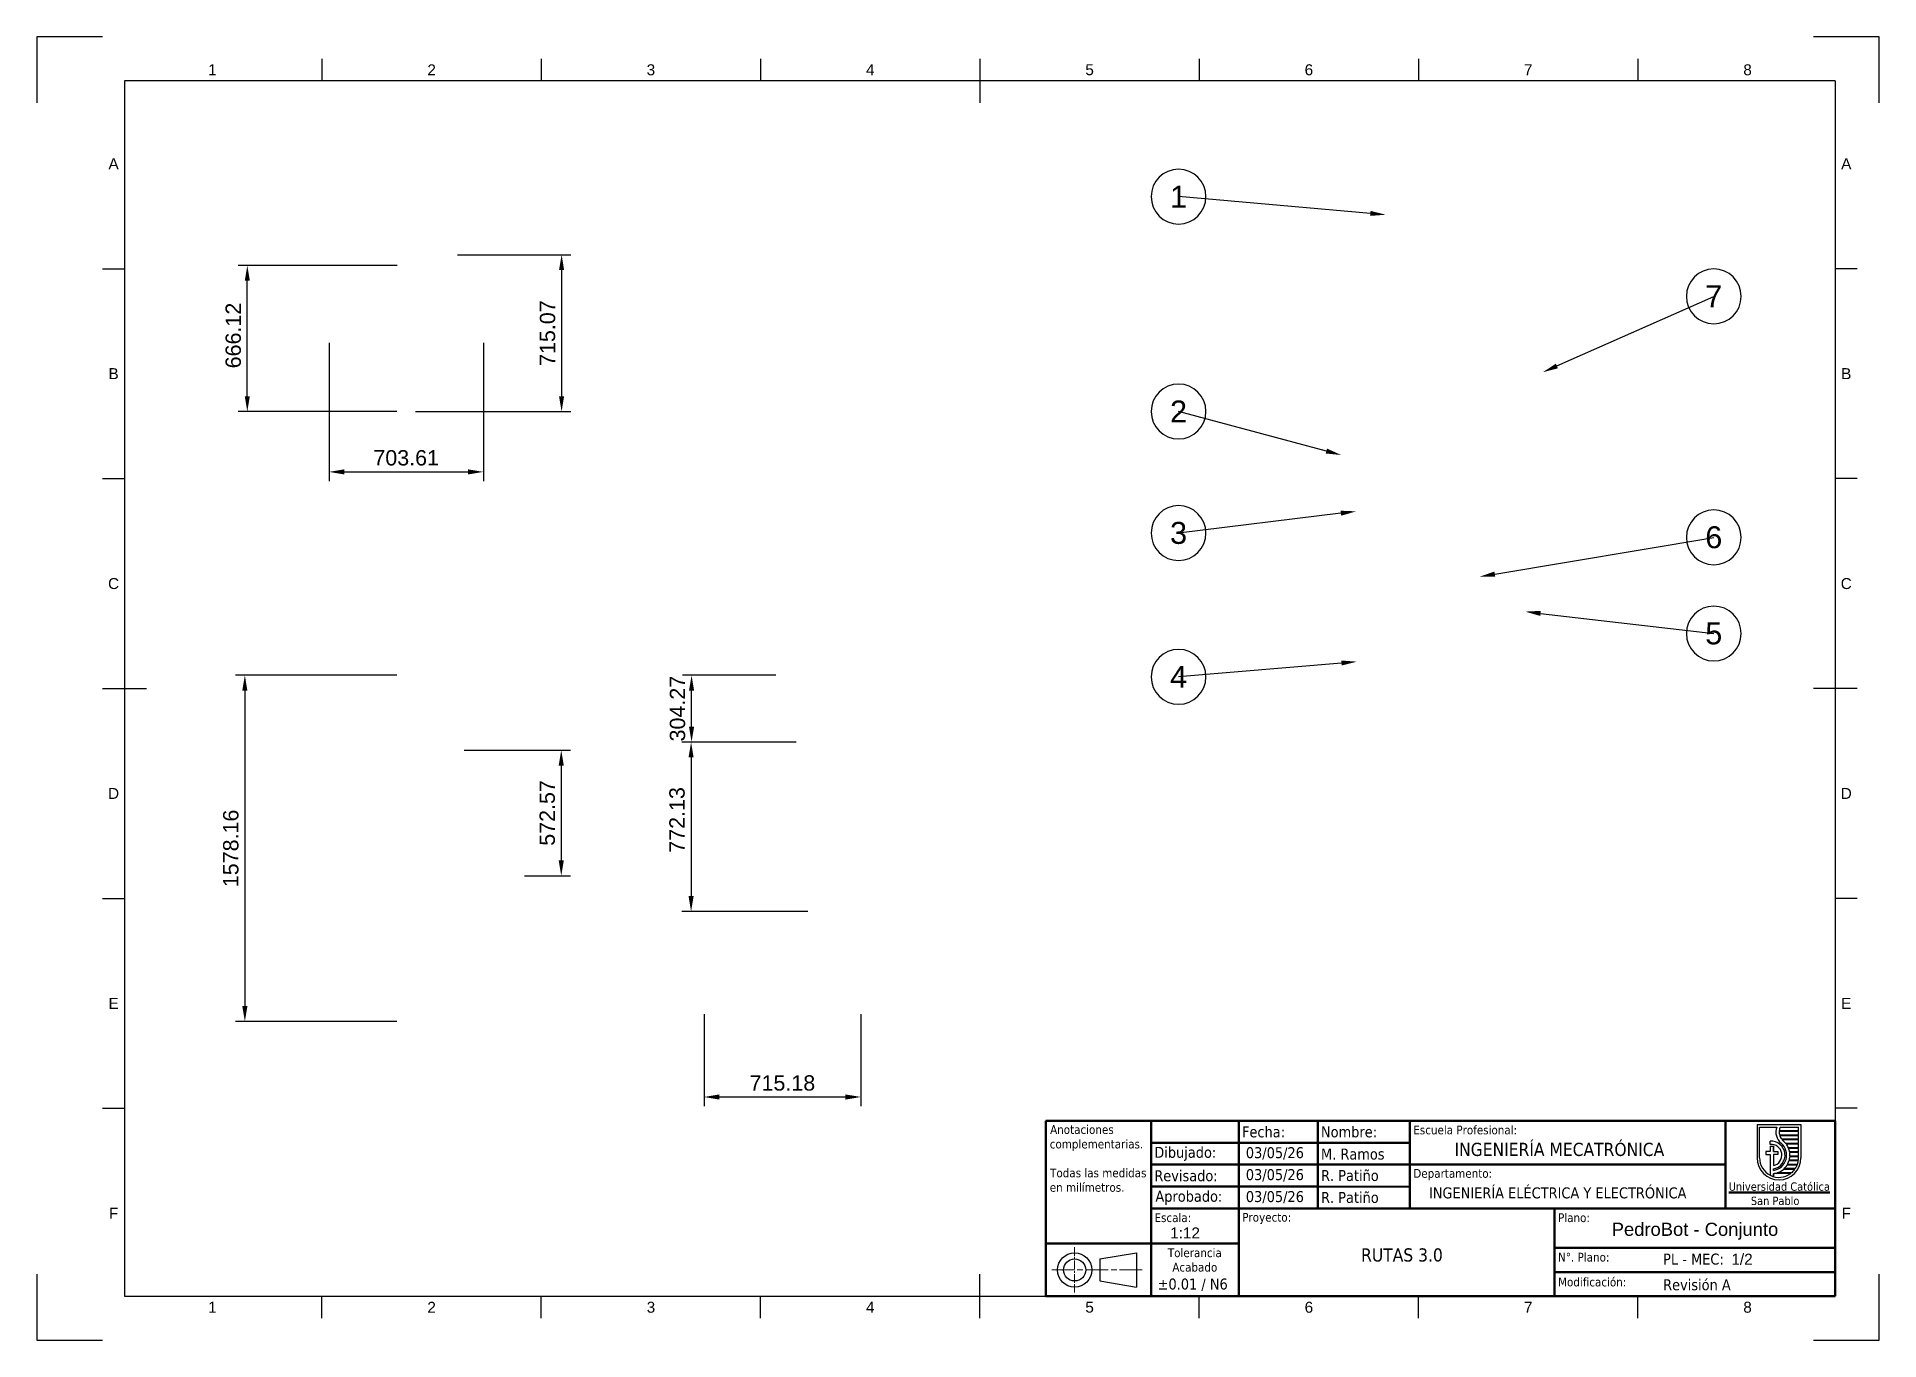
# Paper-space layout 'PEDROBOT - CONJUNTO' of a CAD drawing. Header units: millimetres. Extents: x 0 to 420, y 0 to 297.
import ezdxf
from ezdxf import colors
from ezdxf.entities.mleader import LeaderData, LeaderLine
from ezdxf.enums import TextEntityAlignment as Align
from ezdxf.math import Vec2, Vec3

# ---------------------------------------------------------------- set-up
doc = ezdxf.new("R2010")
doc.units = ezdxf.units.MM
doc.header["$LTSCALE"] = 0.75
doc.linetypes.add('CHAIN', pattern=[0.3543, 0.2362, -0.0295, 0.0591, -0.0295])
for name, color, linetype, lineweight in [('Balloons', 7, 'Continuous', 25), ('BORDER', 7, 'Continuous', 25), ('FD_Dimensions', 7, 'Continuous', 25), ('Notes', 7, 'Continuous', 25), ('Title (ISO)', 7, 'Continuous', 50), ('TITLEBLOCK', 7, 'Continuous', 35)]:
    doc.layers.add(name, color=color, linetype=linetype, lineweight=lineweight)
doc.styles.add('FusionTitle', font='arial.ttf')
doc.styles.add('MtXpl_Tahoma', font='tahoma.ttf')
doc.styles.add('MtXpl_Tahoma_1', font='tahomabd.ttf')
doc.styles.get("Standard").update_dxf_attribs({"font": 'arial.ttf'})
doc.dimstyles.new('Dim-ISO-25', dxfattribs={"dimtxt": 3.5, "dimasz": 3.5, "dimexe": 2.1, "dimexo": 2.1, "dimgap": 1.4, "dimtad": 1, "dimzin": 12, "dimdsep": 46, "dimtxsty": 'Standard', "dimcen": 0, "dimazin": 3, "dimtp": 0.1, "dimtm": 0.1, "dimtfac": 0.714286, "dimtmove": 0, "dimatfit": 3, "dimfxl": 1, "dimtzin": 12, "dimarcsym": 0})

# ---------------------------------------------------------------- blocks, each defined once
blk = doc.blocks.new('ISO_A3_SHEET')
at = {"layer": 'BORDER'}
for p, q in [((65, 292), (65, 287)), ((115, 292), (115, 287)), ((165, 292), (165, 287)), ((215, 292), (215, 282)), ((265, 292), (265, 287)), ((315, 292), (315, 287)), ((365, 292), (365, 287)), ((410, 287), (20, 287)), ((20, 287), (20, 10)), ((410, 287), (410, 10)), ((15, 244.16666), (20, 244.16666)), ((415, 244.16666), (410, 244.16666)), ((15, 196.33333), (20, 196.33333)), ((415, 196.33333), (410, 196.33333)), ((15, 148.5), (25, 148.5)), ((415, 148.5), (405, 148.5)), ((15, 100.66667), (20, 100.66667)), ((415, 100.66667), (410, 100.66667)), ((15, 52.83334), (20, 52.83334)), ((415, 52.83334), (410, 52.83334)), ((215, 5), (215, 15)), ((20, 10), (410, 10)), ((65, 5), (65, 10)), ((115, 5), (115, 10)), ((165, 5), (165, 10)), ((265, 5), (265, 10)), ((315, 5), (315, 10)), ((365, 5), (365, 10))]:
    blk.add_line(p, q, dxfattribs=at)
at = {"layer": 'Defpoints'}
for p, q in [((15, 297), (0, 297)), ((0, 297), (0, 282)), ((420, 297), (405, 297)), ((420, 282), (420, 297)), ((0, 15), (0, 0)), ((420, 0), (420, 15)), ((0, 0), (15, 0)), ((405, 0), (420, 0))]:
    blk.add_line(p, q, dxfattribs=at)
at = {"layer": 'BORDER', "style": 'FusionTitle'}
for s, p in [('1', (40, 289.5)), ('2', (90, 289.5)), ('3', (140, 289.5)), ('4', (190, 289.5)), ('5', (240, 289.5)), ('6', (290, 289.5)), ('7', (340, 289.5)), ('8', (390, 289.5)), ('A', (17.5, 268.08333)), ('A', (412.5, 268.08333)), ('B', (17.5, 220.25)), ('B', (412.5, 220.25)), ('C', (17.5, 172.41667)), ('C', (412.5, 172.41667)), ('D', (17.5, 124.58334)), ('D', (412.5, 124.58334)), ('E', (17.5, 76.75001)), ('E', (412.5, 76.75001)), ('F', (17.5, 28.91668)), ('F', (412.5, 28.91668)), ('1', (40, 7.5)), ('2', (90, 7.5)), ('3', (140, 7.5)), ('4', (190, 7.5)), ('5', (240, 7.5)), ('6', (290, 7.5)), ('7', (340, 7.5)), ('8', (390, 7.5))]:
    blk.add_text(s, height=2.5, dxfattribs=at).set_placement(p, align=Align.MIDDLE)
blk = doc.blocks.new('MEC_UCSP_2026_ROTULO')
at = {"color": 7, "lineweight": 25}
blk.add_line((-17.82, 39.13), (-7.82, 39.13), dxfattribs=at)
at = {"lineweight": 25}
for p, q in [((-17.82, 39.13), (-17.82, 31.53)), ((-17.26, 31.53), (-17.26, 38.57)), ((-17.26, 38.57), (-13.32, 38.57)), ((-12.52, 38.57), (-8.38, 38.57)), ((-8.38, 37.69), (-8.38, 38.57)), ((-7.82, 39.13), (-7.82, 31.53)), ((-14.86, 34.59), (-14.86, 35.33)), ((-14.86, 34.23), (-14.86, 33.01)), ((-14.86, 34.23), (-14.12, 34.23)), ((-14.12, 34.23), (-14.12, 33.01)), ((-8.38, 37.53), (-12.79, 37.53)), ((-8.38, 37.69), (-12.78, 37.69)), ((-8.38, 36.73), (-12.71, 36.73)), ((-8.38, 36.58), (-12.66, 36.58)), ((-8.38, 35.77), (-12.21, 35.77)), ((-8.38, 35.62), (-12.08, 35.62)), ((-8.38, 34.82), (-11.28, 34.82)), ((-8.38, 34.66), (-11.16, 34.66)), ((-8.38, 33.86), (-10.71, 33.86)), ((-8.38, 33.71), (-10.64, 33.71)), ((-8.38, 36.73), (-8.38, 37.53)), ((-8.38, 35.77), (-8.38, 36.58)), ((-8.38, 34.82), (-8.38, 35.62)), ((-8.38, 33.86), (-8.38, 34.66)), ((-8.38, 32.9), (-8.38, 33.71)), ((-14.86, 33.01), (-15.86, 33.01)), ((-15.86, 33.01), (-15.86, 32.27)), ((-15.86, 32.27), (-14.86, 32.27)), ((-14.86, 32.27), (-14.86, 27.58)), ((-14.12, 33.01), (-13.13, 33.01)), ((-14.12, 32.27), (-14.12, 29.78)), ((-13.13, 32.27), (-14.12, 32.27)), ((-13.13, 33.01), (-13.13, 32.27)), ((-8.7, 29.88), (-11.02, 29.88)), ((-8.64, 30.03), (-10.92, 30.03)), ((-8.44, 30.84), (-10.57, 30.84)), ((-8.41, 30.99), (-10.52, 30.99)), ((-8.38, 32.9), (-10.42, 32.9)), ((-8.38, 32.75), (-10.39, 32.75)), ((-8.38, 31.79), (-10.37, 31.79)), ((-8.38, 31.95), (-10.36, 31.95)), ((-8.38, 31.95), (-8.38, 32.75)), ((-8.38, 31.53), (-8.38, 31.79)), ((-14.12, 29.03), (-14.12, 28.67)), ((-14.12, 27.93), (-14.12, 27.28)), ((-10.17, 27.97), (-13.85, 27.97)), ((-9.97, 28.12), (-13.26, 28.12)), ((-9.22, 28.92), (-11.84, 28.92)), ((-9.12, 29.08), (-11.67, 29.08))]:
    blk.add_line(p, q, dxfattribs=at)
for p, q in [((-14.12, 34.23), (-14.12, 33.01)), ((-14.12, 29.03), (-14.12, 28.67)), ((-14.12, 27.93), (-14.12, 27.28))]:
    blk.add_line(p, q)
for centre, radius, start, end in [((-10.22, 37.4), 3.32, 159.4919, 229.9701), ((-10.22, 37.4), 2.58, 153.2124, 173.7257), ((-14.62, 32.16), 3.17, 279.0593, 94.3439), ((-14.62, 32.16), 2.44, 281.8358, 95.6623), ((-14.62, 32.16), 3.53, 278.1382, 49.9701), ((-10.22, 37.4), 2.58, 177.1373, 195.1765), ((-10.22, 37.4), 2.58, 198.7319, 219.2627), ((-14.62, 32.16), 4.27, 38.4452, 49.9701), ((-14.62, 32.16), 4.27, 23.4265, 35.8674), ((-14.62, 32.16), 4.27, 9.9842, 21.2057), ((-12.82, 31.53), 5, 180, 0), ((-12.82, 31.53), 4.44, 180, 306.7065), ((-14.62, 32.16), 4.27, 313.664, 327.6519), ((-14.62, 32.16), 4.27, 330.0525, 341.8885), ((-14.62, 32.16), 4.27, 344.0373, 355.0278), ((-14.62, 32.16), 4.27, 357.0871, 7.9045), ((-12.82, 31.53), 4.44, 326.5146, 338.2428), ((-12.82, 31.53), 4.44, 340.3541, 351.0741), ((-12.82, 31.53), 4.44, 353.0681, 0), ((-14.62, 32.16), 4.27, 276.7227, 280.4384), ((-14.62, 32.16), 4.27, 288.631, 310.6014), ((-12.82, 31.53), 4.44, 309.8932, 324.1128)]:
    blk.add_arc(centre, radius, start, end, dxfattribs=at)
at = {"lineweight": 35}
blk.add_arc((-10.22, 37.4), 2.58, 223.8063, 229.9701, dxfattribs=at)
at = {"layer": 'Title (ISO)'}
for p, q in [((0, 40), (-180, 40)), ((-180, 40), (-180, 12)), ((-156, 35), (-156, 40)), ((-136, 35), (-136, 40)), ((-118, 35), (-118, 40)), ((-97, 35), (-97, 40)), ((-25, 20), (-25, 40)), ((0, 11), (0, 40)), ((-156, 29.95), (-156, 35)), ((-156, 35), (-136, 35)), ((-136, 35), (-118, 35)), ((-136, 30), (-136, 35)), ((-118, 30), (-118, 35.01)), ((-118, 35), (-97, 35)), ((-97, 30), (-97, 35)), ((-156, 30), (-136, 30)), ((-156, 24.96), (-156, 29.95)), ((-136, 20), (-136, 30)), ((-136, 30), (-136, 30)), ((-118, 30), (-136, 30)), ((-118, 25.06), (-118, 30)), ((-97, 30), (-118, 30)), ((-97, 30), (-25, 30)), ((-97, 25), (-97, 30)), ((-156, 25), (-136, 25)), ((-156, 20), (-156, 24.96)), ((-136, 25), (-118, 25)), ((-118, 20), (-118, 25.06)), ((-97, 24.94), (-118, 25)), ((-97, 20), (-97, 25)), ((-136, 20), (-156, 20)), ((-156, 12), (-156, 20)), ((-136, 12), (-136, 20)), ((-136, 20), (-118, 20)), ((-97, 20), (-118, 20)), ((-97, 20), (-64, 20)), ((-64, 11), (-64, 20)), ((-64, 20), (0, 20)), ((-180, 12), (-156, 12)), ((-180, 0), (-180, 12)), ((-136, 12), (-156, 12)), ((-156, 12), (-156, 0)), ((-136, 12), (-136, 0)), ((-64, 11), (0, 11)), ((-64, 5.5), (-64, 11)), ((0, 0), (0, 11)), ((-64, 0), (-64, 5.5)), ((-64, 5.5), (-0.09, 5.5)), ((-180, 0), (0, 0))]:
    blk.add_line(p, q, dxfattribs=at)
at = {"layer": 'Title (ISO)', "linetype": 'CHAIN', "lineweight": 18, "ltscale": 11.506328}
blk.add_line((-173.41, 11.18), (-173.41, 0.82), dxfattribs=at)
at = {"layer": 'Title (ISO)', "lineweight": 25}
for p, q in [((-167.64, 8.52), (-159.31, 9.9)), ((-167.64, 8.52), (-167.64, 3.48)), ((-159.31, 9.9), (-159.31, 2.1)), ((-167.64, 3.48), (-159.31, 2.1))]:
    blk.add_line(p, q, dxfattribs=at)
at = {"layer": 'Title (ISO)', "linetype": 'CHAIN', "lineweight": 18, "ltscale": 29.126099}
blk.add_line((-178.64, 6), (-158, 6), dxfattribs=at)
at = {"layer": 'Title (ISO)', "lineweight": 25}
for radius in [3.9, 2.52]:
    blk.add_circle((-173.41, 6), radius, dxfattribs=at)
at = {"layer": 'Title (ISO)'}
for s, height, style, p in [('Anotaciones', 2, 'MtXpl_Tahoma', (-179, 36.99)), ('Fecha:', 2.5, 'MtXpl_Tahoma', (-135.25, 36.22)), ('Nombre:', 2.5, 'MtXpl_Tahoma', (-117.25, 36.22)), ('Escuela Profesional:', 2, 'MtXpl_Tahoma', (-96.2, 36.9)), ('complementarias.', 2, 'MtXpl_Tahoma', (-179.08, 33.69)), ('Dibujado:', 2.5, 'MtXpl_Tahoma', (-155.25, 31.55)), ('03/05/26', 2.5, 'MtXpl_Tahoma', (-134.38, 31.47)), ('M. Ramos', 2.5, 'MtXpl_Tahoma', (-117.25, 31.16)), ('INGENIERÍA MECATRÓNICA', 3, 'MtXpl_Tahoma', (-86.81, 31.97)), ('Todas las medidas', 2, 'MtXpl_Tahoma', (-179, 27.11)), ('en milímetros.', 2, 'MtXpl_Tahoma', (-179.08, 23.82)), ('Revisado:', 2.5, 'MtXpl_Tahoma', (-155.25, 26.22)), ('03/05/26', 2.5, 'MtXpl_Tahoma', (-134.38, 26.47)), ('R. Patiño', 2.5, 'MtXpl_Tahoma', (-117.25, 26.27)), ('Departamento:', 2, 'MtXpl_Tahoma', (-96.2, 27)), ('INGENIERÍA ELÉCTRICA Y ELECTRÓNICA', 2.5, 'MtXpl_Tahoma', (-92.63, 22.31)), ('%%UUniversidad Católica', 1.9, 'MtXpl_Tahoma', (-24.29, 24.05)), ('Aprobado:', 2.5, 'MtXpl_Tahoma', (-155, 21.54)), ('03/05/26', 2.5, 'MtXpl_Tahoma', (-134.38, 21.47)), ('R. Patiño', 2.5, 'MtXpl_Tahoma', (-117.25, 21.27)), ('San Pablo', 1.9, 'MtXpl_Tahoma_1', (-19.25, 20.8)), ('Escala:', 2, 'MtXpl_Tahoma', (-155.2, 16.91)), ('Proyecto:', 2, 'MtXpl_Tahoma', (-135.2, 17)), ('Plano:', 2, 'MtXpl_Tahoma', (-63.2, 16.91)), ('Tolerancia', 2, 'MtXpl_Tahoma', (-152.16, 8.91)), ('RUTAS 3.0', 3, 'MtXpl_Tahoma', (-108.11, 7.92)), ('N°. Plano:', 2, 'MtXpl_Tahoma', (-63.2, 7.91)), ('PL - MEC:', 2.5, 'MtXpl_Tahoma', (-39.25, 7.22)), ('Acabado', 2, 'MtXpl_Tahoma', (-151.13, 5.62)), ('Modificación:', 2, 'MtXpl_Tahoma', (-63.2, 2.25)), ('±0.01 / N6', 2.5, 'MtXpl_Tahoma', (-154.49, 1.54)), ('Revisión A', 2.5, 'MtXpl_Tahoma', (-39.25, 1.37))]:
    blk.add_text(s, height=height, dxfattribs=dict(at, style=style)).set_placement(p)
at = {"layer": 'TITLEBLOCK', "lineweight": 13}
for tag, p in [('SCALE', (-151.64, 13.18)), ('SHEET', (-23.69, 7.19))]:
    blk.add_attdef(tag, p, '', height=2.5, dxfattribs=at)
blk = doc.blocks.new('*B57')
at = {"transparency": 16777216}
for start, end in [(90, 270), (270, 90)]:
    blk.add_arc((0, 0), 6.25, start, end, dxfattribs=at)
at = {"transparency": 16777216, "insert": (0, 0), "char_height": 5, "attachment_point": 5}
blk.add_mtext('4', dxfattribs=at)
blk = doc.blocks.new('*B58')
at = {"transparency": 16777216}
for start, end in [(90, 270), (270, 90)]:
    blk.add_arc((0, 0), 6.25, start, end, dxfattribs=at)
at = {"transparency": 16777216, "insert": (0, 0), "char_height": 5, "attachment_point": 5}
blk.add_mtext('3', dxfattribs=at)
blk = doc.blocks.new('*B59')
at = {"transparency": 16777216}
for start, end in [(90, 270), (270, 90)]:
    blk.add_arc((0, 0), 6.25, start, end, dxfattribs=at)
at = {"transparency": 16777216, "insert": (0, 0), "char_height": 5, "attachment_point": 5}
blk.add_mtext('2', dxfattribs=at)
blk = doc.blocks.new('*B60')
at = {"transparency": 16777216}
for start, end in [(90, 270), (270, 90)]:
    blk.add_arc((0, 0), 6.25, start, end, dxfattribs=at)
at = {"transparency": 16777216, "insert": (0, 0), "char_height": 5, "attachment_point": 5}
blk.add_mtext('1', dxfattribs=at)
blk = doc.blocks.new('*B61')
at = {"transparency": 16777216}
for start, end in [(90, 270), (270, 90)]:
    blk.add_arc((0, 0), 6.25, start, end, dxfattribs=at)
at = {"transparency": 16777216, "insert": (0, 0), "char_height": 5, "attachment_point": 5}
blk.add_mtext('6', dxfattribs=at)
blk = doc.blocks.new('*B62')
at = {"transparency": 16777216}
for start, end in [(90, 270), (270, 90)]:
    blk.add_arc((0, 0), 6.25, start, end, dxfattribs=at)
at = {"transparency": 16777216, "insert": (0, 0), "char_height": 5, "attachment_point": 5}
blk.add_mtext('7', dxfattribs=at)
blk = doc.blocks.new('*B63')
at = {"transparency": 16777216}
for start, end in [(90, 270), (270, 90)]:
    blk.add_arc((0, 0), 6.25, start, end, dxfattribs=at)
at = {"transparency": 16777216, "insert": (0, 0), "char_height": 5, "attachment_point": 5}
blk.add_mtext('5', dxfattribs=at)
blk = doc.blocks.new('*D31')
at = {"layer": 'Defpoints', "color": 0, "transparency": 16777216}
for p in [(152.1, 76.41), (187.85, 76.41), (187.85, 55.41)]:
    blk.add_point(p, dxfattribs=at)
at = {"layer": 'FD_Dimensions', "color": 0, "lineweight": -2, "transparency": 16777216}
for p, q in [((152.1, 74.31), (152.1, 53.31)), ((187.85, 74.31), (187.85, 53.31)), ((155.6, 55.41), (184.35, 55.41))]:
    blk.add_line(p, q, dxfattribs=at)
at = {"layer": 'FD_Dimensions', "color": 0, "transparency": 16777216}
for points in [[(155.6, 55.99), (155.6, 54.82), (152.1, 55.41)], [(184.35, 55.99), (184.35, 54.82), (187.85, 55.41)]]:
    blk.add_solid(points, dxfattribs=at)
at = {"layer": 'FD_Dimensions', "color": 0, "transparency": 16777216, "insert": (169.97, 58.59), "char_height": 3.5, "attachment_point": 5}
blk.add_mtext('715.18', dxfattribs=at)
blk = doc.blocks.new('*D32')
at = {"layer": 'Defpoints', "color": 0, "transparency": 16777216}
for p in [(84.2, 151.52), (47.42, 72.61), (84.18, 72.61)]:
    blk.add_point(p, dxfattribs=at)
at = {"layer": 'FD_Dimensions', "color": 0, "lineweight": -2, "transparency": 16777216}
for p, q in [((82.1, 151.52), (45.32, 151.52)), ((47.42, 148.02), (47.42, 76.11)), ((82.08, 72.61), (45.32, 72.61))]:
    blk.add_line(p, q, dxfattribs=at)
at = {"layer": 'FD_Dimensions', "color": 0, "transparency": 16777216}
for points in [[(46.84, 148.02), (48, 148.02), (47.42, 151.52)], [(46.84, 76.11), (48, 76.11), (47.42, 72.61)]]:
    blk.add_solid(points, dxfattribs=at)
at = {"layer": 'FD_Dimensions', "color": 0, "transparency": 16777216, "insert": (44.23, 112.06), "char_height": 3.5, "attachment_point": 5, "rotation": 90}
blk.add_mtext('1578.16', dxfattribs=at)
blk = doc.blocks.new('*D33')
at = {"layer": 'Defpoints', "color": 0, "transparency": 16777216}
for p in [(95.33, 134.45), (109.05, 105.83), (119.55, 105.83)]:
    blk.add_point(p, dxfattribs=at)
at = {"layer": 'FD_Dimensions', "color": 0, "lineweight": -2, "transparency": 16777216}
for p, q in [((97.43, 134.45), (121.65, 134.45)), ((119.55, 130.95), (119.55, 109.33)), ((111.15, 105.83), (121.65, 105.83))]:
    blk.add_line(p, q, dxfattribs=at)
at = {"layer": 'FD_Dimensions', "color": 0, "transparency": 16777216}
for points in [[(118.97, 130.95), (120.14, 130.95), (119.55, 134.45)], [(118.97, 109.33), (120.14, 109.33), (119.55, 105.83)]]:
    blk.add_solid(points, dxfattribs=at)
at = {"layer": 'FD_Dimensions', "color": 0, "transparency": 16777216, "insert": (116.37, 120.14), "char_height": 3.5, "attachment_point": 5, "rotation": 90}
blk.add_mtext('572.57', dxfattribs=at)
blk = doc.blocks.new('*D34')
at = {"layer": 'Defpoints', "color": 0, "transparency": 16777216}
for p in [(66.61, 229.36), (101.79, 229.36), (101.79, 197.86)]:
    blk.add_point(p, dxfattribs=at)
at = {"layer": 'FD_Dimensions', "color": 0, "lineweight": -2, "transparency": 16777216}
for p, q in [((66.61, 227.26), (66.61, 195.76)), ((101.79, 227.26), (101.79, 195.76)), ((70.11, 197.86), (98.29, 197.86))]:
    blk.add_line(p, q, dxfattribs=at)
at = {"layer": 'FD_Dimensions', "color": 0, "transparency": 16777216}
for points in [[(70.11, 198.45), (70.11, 197.28), (66.61, 197.86)], [(98.29, 198.45), (98.29, 197.28), (101.79, 197.86)]]:
    blk.add_solid(points, dxfattribs=at)
at = {"layer": 'FD_Dimensions', "color": 0, "transparency": 16777216, "insert": (84.2, 201.05), "char_height": 3.5, "attachment_point": 5}
blk.add_mtext('703.61', dxfattribs=at)
blk = doc.blocks.new('*D35')
at = {"layer": 'Defpoints', "color": 0, "transparency": 16777216}
for p in [(47.98, 244.91), (84.22, 244.91), (84.2, 211.6)]:
    blk.add_point(p, dxfattribs=at)
at = {"layer": 'FD_Dimensions', "color": 0, "lineweight": -2, "transparency": 16777216}
for p, q in [((82.12, 244.91), (45.88, 244.91)), ((47.98, 215.1), (47.98, 241.41)), ((82.1, 211.6), (45.88, 211.6))]:
    blk.add_line(p, q, dxfattribs=at)
at = {"layer": 'FD_Dimensions', "color": 0, "transparency": 16777216}
for points in [[(47.4, 241.41), (48.56, 241.41), (47.98, 244.91)], [(47.4, 215.1), (48.56, 215.1), (47.98, 211.6)]]:
    blk.add_solid(points, dxfattribs=at)
at = {"layer": 'FD_Dimensions', "color": 0, "transparency": 16777216, "insert": (44.79, 228.94), "char_height": 3.5, "attachment_point": 5, "rotation": 90}
blk.add_mtext('666.12', dxfattribs=at)
blk = doc.blocks.new('*D36')
at = {"layer": 'Defpoints', "color": 0, "transparency": 16777216}
for p in [(93.79, 247.36), (84.2, 211.6), (119.63, 211.6)]:
    blk.add_point(p, dxfattribs=at)
at = {"layer": 'FD_Dimensions', "color": 0, "lineweight": -2, "transparency": 16777216}
for p, q in [((95.89, 247.36), (121.73, 247.36)), ((119.63, 243.86), (119.63, 215.1)), ((86.3, 211.6), (121.73, 211.6))]:
    blk.add_line(p, q, dxfattribs=at)
at = {"layer": 'FD_Dimensions', "color": 0, "transparency": 16777216}
for points in [[(119.05, 243.86), (120.21, 243.86), (119.63, 247.36)], [(119.05, 215.1), (120.21, 215.1), (119.63, 211.6)]]:
    blk.add_solid(points, dxfattribs=at)
at = {"layer": 'FD_Dimensions', "color": 0, "transparency": 16777216, "insert": (116.44, 229.48), "char_height": 3.5, "attachment_point": 5, "rotation": 90}
blk.add_mtext('715.07', dxfattribs=at)
blk = doc.blocks.new('*D37')
at = {"layer": 'Defpoints', "color": 0, "transparency": 16777216}
for p in [(149.26, 151.52), (170.57, 151.52), (175.2, 136.3)]:
    blk.add_point(p, dxfattribs=at)
at = {"layer": 'FD_Dimensions', "color": 0, "lineweight": -2, "transparency": 16777216}
for p, q in [((168.47, 151.52), (147.16, 151.52)), ((149.26, 139.8), (149.26, 148.02)), ((173.1, 136.3), (147.16, 136.3))]:
    blk.add_line(p, q, dxfattribs=at)
at = {"layer": 'FD_Dimensions', "color": 0, "transparency": 16777216}
for points in [[(148.68, 148.02), (149.84, 148.02), (149.26, 151.52)], [(148.68, 139.8), (149.84, 139.8), (149.26, 136.3)]]:
    blk.add_solid(points, dxfattribs=at)
at = {"layer": 'FD_Dimensions', "color": 0, "transparency": 16777216, "insert": (146.07, 143.91), "char_height": 3.5, "attachment_point": 5, "rotation": 90}
blk.add_mtext('304.27', dxfattribs=at)
blk = doc.blocks.new('*D38')
at = {"layer": 'Defpoints', "color": 0, "transparency": 16777216}
for p in [(175.2, 136.3), (149.15, 97.7), (177.88, 97.7)]:
    blk.add_point(p, dxfattribs=at)
at = {"layer": 'FD_Dimensions', "color": 0, "lineweight": -2, "transparency": 16777216}
for p, q in [((173.1, 136.3), (147.05, 136.3)), ((149.15, 132.8), (149.15, 101.2)), ((175.78, 97.7), (147.05, 97.7))]:
    blk.add_line(p, q, dxfattribs=at)
at = {"layer": 'FD_Dimensions', "color": 0, "transparency": 16777216}
for points in [[(148.57, 132.8), (149.73, 132.8), (149.15, 136.3)], [(148.57, 101.2), (149.73, 101.2), (149.15, 97.7)]]:
    blk.add_solid(points, dxfattribs=at)
at = {"layer": 'FD_Dimensions', "color": 0, "transparency": 16777216, "insert": (145.96, 118.55), "char_height": 3.5, "attachment_point": 5, "rotation": 90}
blk.add_mtext('772.13', dxfattribs=at)

psp = doc.layouts.new('PEDROBOT - CONJUNTO')

# ---------------------------------------------------------------- block references
at = {"layer": 'BORDER'}
psp.add_blockref('ISO_A3_SHEET', (0, 0), dxfattribs=at)
at = {"layer": 'TITLEBLOCK'}
psp.add_blockref('MEC_UCSP_2026_ROTULO', (410, 10), dxfattribs=at).add_auto_attribs({'SCALE': '1:12', 'SHEET': '1/2'})

# ---------------------------------------------------------------- texts
at = {"layer": 'Notes', "insert": (345.77663, 26.76315), "char_height": 3, "attachment_point": 1}
psp.add_mtext_dynamic_manual_height_columns('\\pi13.25205;PedroBot - Conjunto', width=64, gutter_width=17.5, heights=[0], dxfattribs=at)

# ---------------------------------------------------------------- dimensions: what is measured, and where the dimension line sits
at = {"layer": 'FD_Dimensions'}
for base, p1, p2, picture, middle in [((47.97963, 244.90912), (84.19943, 211.60309), (84.22022, 244.90912), '*D35', (47.97963, 228.93738)), ((149.2591, 151.51736), (175.20438, 136.30405), (170.56625, 151.51736), '*D37', (149.2591, 143.9107)), ((149.15137, 97.69764), (175.20438, 136.30405), (177.87699, 97.69764), '*D38', (149.15137, 118.55331))]:
    dim = psp.add_linear_dim(base=base, p1=p1, p2=p2, angle=90, dimstyle='Dim-ISO-25', override={"dimlfac": -20}, dxfattribs=at)
    dim.commit()
    dim.dimension.update_dxf_attribs({"geometry": picture, "text_midpoint": middle, "dimtype": 160})
for base, p1, p2, picture, middle in [((119.62972, 211.60309), (93.78958, 247.35667), (84.19943, 211.60309), '*D36', (116.44271, 229.47988)), ((47.420138, 72.60911), (84.199427, 151.517357), (84.180893, 72.60911), '*D32', (44.233133, 112.063233)), ((119.55245, 105.82591), (95.33417, 134.45429), (109.05245, 105.82591), '*D33', (116.36544, 120.1401))]:
    dim = psp.add_linear_dim(base=base, p1=p1, p2=p2, angle=90, dimstyle='Dim-ISO-25', override={"dimlfac": -20, "dimclrd": 0, "dimclre": 0}, dxfattribs=at)
    dim.commit()
    dim.dimension.update_dxf_attribs({"geometry": picture, "text_midpoint": middle})
for base, p1, p2, picture, middle in [((101.78956, 197.86468), (66.60929, 229.36468), (101.78956, 229.36468), '*D34', (84.19943, 201.05288)), ((187.85434, 55.40673), (152.09512, 76.40947), (187.85434, 76.40673), '*D31', (169.97473, 58.59373))]:
    dim = psp.add_linear_dim(base=base, p1=p1, p2=p2, dimstyle='Dim-ISO-25', override={"dimlfac": -20, "dimclrd": 0, "dimclre": 0}, dxfattribs=at)
    dim.commit()
    dim.dimension.update_dxf_attribs({"geometry": picture, "text_midpoint": middle})

# ---------------------------------------------------------------- leaders
at = {"layer": 'Balloons'}
ml = psp.add_multileader_block('Standard', dxfattribs=at)
ml.set_content('*B60', color=256)
ml.set_leader_properties()
ml.build(insert=Vec2(0, 0))
ml.multileader.update_dxf_attribs({"has_dogleg": 0, "arrow_head_size": 3.5, "block_connection_type": 1})
ctx = ml.context
ctx.base_point, ctx.char_height, ctx.arrow_head_size, ctx.plane_origin = Vec3(260.27953, 260.58913), 3.5, 3.5, Vec3(307.49482, 256.47203)
ctx.attachment_type = 1
notes = []
notes.append((ctx, [(0, (1, 1, 0), (268.27953, 260.58913), (-1, 0), 8, [(0, [(307.49482, 256.47203)], 0, [])])]))
ctx.block.insert = Vec3(260.27953, 260.58913)
ml = psp.add_multileader_block('Standard', dxfattribs=at)
ml.set_content('*B62', color=256)
ml.set_leader_properties()
ml.build(insert=Vec2(0, 0))
ml.multileader.update_dxf_attribs({"has_dogleg": 0, "arrow_head_size": 3.5, "block_connection_type": 1})
ctx = ml.context
ctx.base_point, ctx.char_height, ctx.arrow_head_size, ctx.plane_origin = Vec3(382.29747, 237.867), 3.5, 3.5, Vec3(343.33472, 220.5771)
ctx.attachment_type = 1
notes.append((ctx, [(0, (1, 1, 0), (374.29747, 237.867), (1, 0), 8, [(0, [(343.33472, 220.5771)], 0, [])])]))
ctx.block.insert = Vec3(382.29747, 237.867)
ml = psp.add_multileader_block('Standard', dxfattribs=at)
ml.set_content('*B59', color=256)
ml.set_leader_properties()
ml.build(insert=Vec2(0, 0))
ml.multileader.update_dxf_attribs({"has_dogleg": 0, "arrow_head_size": 3.5, "block_connection_type": 1})
ctx = ml.context
ctx.base_point, ctx.char_height, ctx.arrow_head_size, ctx.plane_origin = Vec3(260.27953, 211.62715), 3.5, 3.5, Vec3(297.36233, 201.70903)
ctx.attachment_type = 1
notes.append((ctx, [(0, (1, 1, 0), (268.27953, 211.62715), (-1, 0), 8, [(0, [(297.36233, 201.70903)], 0, [])])]))
ctx.block.insert = Vec3(260.27953, 211.62715)
ml = psp.add_multileader_block('Standard', dxfattribs=at)
ml.set_content('*B58', color=256)
ml.set_leader_properties()
ml.build(insert=Vec2(0, 0))
ml.multileader.update_dxf_attribs({"has_dogleg": 0, "arrow_head_size": 3.5, "block_connection_type": 1})
ctx = ml.context
ctx.base_point, ctx.char_height, ctx.arrow_head_size, ctx.plane_origin = Vec3(260.27953, 183.9208), 3.5, 3.5, Vec3(300.77538, 188.86994)
ctx.attachment_type = 1
notes.append((ctx, [(0, (1, 1, 0), (268.27953, 183.9208), (-1, 0), 8, [(0, [(300.77538, 188.86994)], 0, [])])]))
ctx.block.insert = Vec3(260.27953, 183.9208)
ml = psp.add_multileader_block('Standard', dxfattribs=at)
ml.set_content('*B61', color=256)
ml.set_leader_properties()
ml.build(insert=Vec2(0, 0))
ml.multileader.update_dxf_attribs({"has_dogleg": 0, "arrow_head_size": 3.5, "block_connection_type": 1})
ctx = ml.context
ctx.base_point, ctx.char_height, ctx.arrow_head_size, ctx.plane_origin = Vec3(382.29747, 182.93788), 3.5, 3.5, Vec3(328.92742, 173.99525)
ctx.attachment_type = 1
notes.append((ctx, [(0, (1, 1, 0), (374.29747, 182.93788), (1, 0), 8, [(0, [(328.92742, 173.99525)], 0, [])])]))
ctx.block.insert = Vec3(382.29747, 182.93788)
ml = psp.add_multileader_block('Standard', dxfattribs=at)
ml.set_content('*B63', color=256)
ml.set_leader_properties()
ml.build(insert=Vec2(0, 0))
ml.multileader.update_dxf_attribs({"has_dogleg": 0, "arrow_head_size": 3.5, "block_connection_type": 1})
ctx = ml.context
ctx.base_point, ctx.char_height, ctx.arrow_head_size = Vec3(382.29747, 161.0219), 3.5, 3.5
ctx.attachment_type = 1
notes.append((ctx, [(0, (1, 1, 0), (374.29747, 161.0219), (1, 0), 8, [(0, [(339.31351, 166.0219)], 0, [])])]))
ctx.block.insert = Vec3(382.29747, 161.0219)
ml = psp.add_multileader_block('Standard', dxfattribs=at)
ml.set_content('*B57', color=256)
ml.set_leader_properties()
ml.build(insert=Vec2(0, 0))
ml.multileader.update_dxf_attribs({"has_dogleg": 0, "arrow_head_size": 3.5, "block_connection_type": 1})
ctx = ml.context
ctx.base_point, ctx.char_height, ctx.arrow_head_size, ctx.plane_origin = Vec3(260.27953, 151.15656), 3.5, 3.5, Vec3(300.91184, 154.60724)
ctx.attachment_type = 1
notes.append((ctx, [(0, (1, 1, 0), (268.27953, 151.15656), (-1, 0), 8, [(0, [(300.91184, 154.60724)], 0, [])])]))
ctx.block.insert = Vec3(260.27953, 151.15656)
for ctx, leaders in notes:
    for number, flags, end, landing, length, lines in leaders:
        leader = LeaderData()
        leader.index, (leader.has_last_leader_line, leader.has_dogleg_vector, leader.attachment_direction) = number, flags
        leader.last_leader_point, leader.dogleg_vector, leader.dogleg_length = Vec3(end), Vec3(landing), length
        for number, points, colour, breaks in lines:
            line = LeaderLine()
            line.index, line.vertices, line.color, line.breaks = number, Vec3.list(points), colors.encode_raw_color(colour), breaks
            leader.lines.append(line)
        ctx.leaders.append(leader)

doc.saveas('drawing.dxf')
